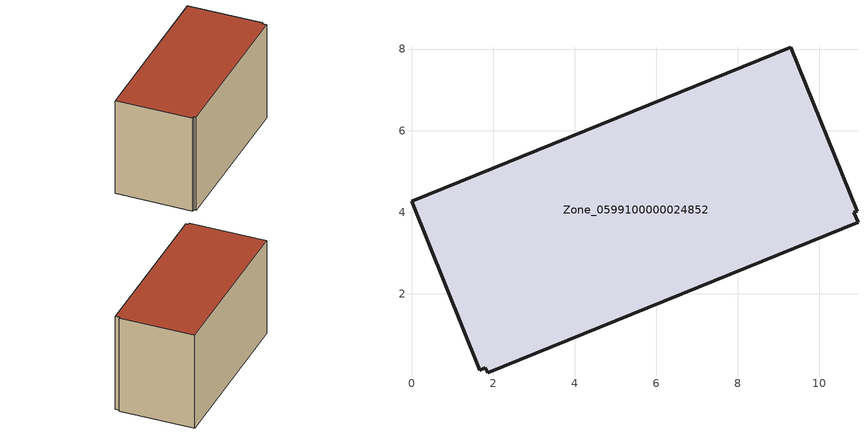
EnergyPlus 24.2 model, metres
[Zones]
Zone_0599100000024852
 floor ground (C_G): 0,4.27 9.3,8.05 10.93,4.03 10.85,3.99 10.95,3.75 1.87,0.06 1.81,0.18 1.68,0.12 z2.96
 wall outside (C_F): 9.3,8.05 0,4.27 1.68,0.12 1.81,0.18 1.87,0.06 10.95,3.75 10.85,3.99 10.93,4.03 9.3,8.05 z2.96:8.82
 roof outside (C_R): 10.95,3.75 10.85,3.99 10.93,4.03 9.3,8.05 0,4.27 1.68,0.12 1.81,0.18 1.87,0.06 z8.82
[BUILDING]
Pand.0599100000024852: North Axis=0; Terrain=City; Loads Convergence Tolerance Value=0.04; Temperature Convergence Tolerance Value=0.4; Solar Distribution=FullExterior; Maximum Number of Warmup Days=25; Minimum Number of Warmup Days=1
[Site:Location]
Rotterdam.The.Hague.AP_ZH_NLD Design_Conditions: Latitude=51.96; Longitude=4.45; Time Zone=1; Elevation=-4.5
[SITE:GROUNDTEMPERATURE:BUILDINGSURFACE]
18, 18, 18, 18, 18, 18, 18, 18, 18, 18, 18, 18
[MATERIAL] Thermal Absorptance=0.9; Solar Absorptance=0.7; Visible Absorptance=0.7
Name | Roughness | Thickness | Conductivity | Density | Specific Heat
G.TI.1946-1964 | MediumSmooth | 0.15 | 1 | 540 | 1210
F.TI.1946-1964 | Rough | 0.3 | 0.857143 | 1920 | 840
R.TI.1946-1964 | MediumRough | 0.2 | 0.277778 | 1500 | 1000
[CONSTRUCTION]
C_G: G.TI.1946-1964
C_F: F.TI.1946-1964
C_R: R.TI.1946-1964
[ZONE]
Zone_0599100000024852: Type=1; Multiplier=1; Ceiling Height=Autocalculate; Volume=Autocalculate; Floor Area=autocalculate; Part of Total Floor Area=Yes
[ZONEINFILTRATION:DESIGNFLOWRATE]
Infil_Zone_0599100000024852: Zone or ZoneList or Space or SpaceList=Zone_0599100000024852; Schedule=AlwaysOn; Design Flow Rate Calculation Method=Flow/Area; Flow Rate per Floor Area=0.003; Constant Term Coefficient=1; Temperature Term Coefficient=0; Velocity Term Coefficient=0; Velocity Squared Term Coefficient=0
[HVACTEMPLATE:ZONE:IDEALLOADSAIRSYSTEM]
Zone_0599100000024852: Maximum Heating Supply Air Temperature=50; Minimum Cooling Supply Air Temperature=13; Maximum Heating Supply Air Humidity Ratio=0.0156; Minimum Cooling Supply Air Humidity Ratio=0.0077; Heating Limit=NoLimit; Cooling Limit=NoLimit; Dehumidification Control Type=ConstantSensibleHeatRatio; Cooling Sensible Heat Ratio=0.7; Dehumidification Setpoint=60; Humidification Control Type=None; Humidification Setpoint=30; Outdoor Air Method=None; Outdoor Air Flow Rate per Person=0.00944; Outdoor Air Flow Rate per Zone Floor Area=0; Outdoor Air Flow Rate per Zone=0; Demand Controlled Ventilation Type=None; Outdoor Air Economizer Type=NoEconomizer; Heat Recovery Type=None; Sensible Heat Recovery Effectiveness=0.7; Latent Heat Recovery Effectiveness=0.65
[ZONECONTROL:THERMOSTAT]
ThermostatControl_Zone_0599100000024852: Zone or ZoneList=Zone_0599100000024852; Control Type Schedule=DualSetpointControlType; Control 1=Thermostat_Zone_0599100000024852; Temperature Difference Between Cutout And Setpoint=0
[THERMOSTATSETPOINT:DUALSETPOINT]
Thermostat_Zone_0599100000024852: Heating Setpoint Temperature Schedule=HeatingSetpoint_Zone_0599100000024852; Cooling Setpoint Temperature Schedule=CoolingSetpoint_Zone_0599100000024852
[SCHEDULE:COMPACT]
HeatingSetpoint_Zone_0599100000024852: Through: 12/31, For: AllDays, Until: 24:00, 21
CoolingSetpoint_Zone_0599100000024852: Through: 12/31, For: AllDays, Until: 24:00, 24
DualSetpointControlType: Through: 12/31, For: AllDays, Until: 24:00, 4
AlwaysOn: Through: 12/31, For: AllDays, Until: 24:00, 1
